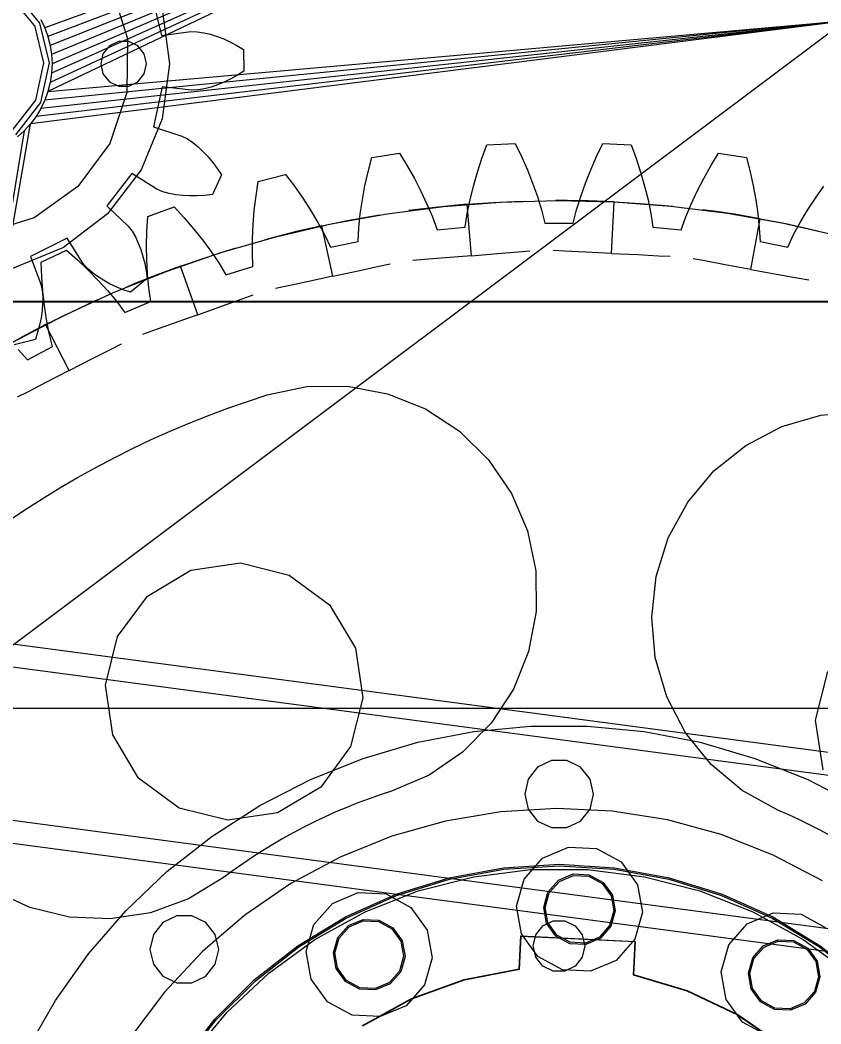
# Model space of a CAD drawing. Header units: millimetres. Extents: x -1970 to 59977, y -65068 to 6837.
# Drawn here: x 25940 to 26219.6, y 1829.8 to 2180.3 of the extents above; entities that cross this region are included whole.
import ezdxf

# ---------------------------------------------------------------- set-up
doc = ezdxf.new("R2010")
doc.units = ezdxf.units.MM
doc.layers.add('COTAS_P', color=1, linetype='Continuous', lineweight=0)
doc.layers.add('lateral_briquetadora', color=7, linetype='Continuous', lineweight=0)
doc.dimstyles.new('R19_100', dxfattribs={"dimtxt": 250, "dimasz": 150, "dimexe": 150, "dimexo": 80, "dimgap": 100, "dimtad": 1, "dimtih": 1, "dimtoh": 1, "dimdsep": 46, "dimcen": 0.09, "dimadec": 0, "dimazin": 0, "dimtfac": 1, "dimtdec": 4, "dimtofl": 0, "dimtmove": 0, "dimatfit": 3, "dimfxl": 1, "dimtolj": 1, "dimtzin": 0, "dimarcsym": 0})

# ---------------------------------------------------------------- blocks, each defined once
blk = doc.blocks.new('*D6')
at = {"layer": 'COTAS_P', "color": 0, "lineweight": -2, "transparency": 16777216}
for p, q in [((25128.19, 1262), (25128.19, 2232)), ((27628.19, 1262), (27628.19, 2232)), ((25278.19, 2082), (27478.19, 2082))]:
    blk.add_line(p, q, dxfattribs=at)
at = {"layer": 'COTAS_P', "color": 0, "transparency": 16777216}
for points in [[(25278.19, 2107), (25278.19, 2057), (25128.19, 2082)], [(27478.19, 2107), (27478.19, 2057), (27628.19, 2082)]]:
    blk.add_solid(points, dxfattribs=at)
at = {"layer": 'Defpoints', "color": 0, "transparency": 16777216}
for p in [(27628.19, 2082), (25128.19, 1182), (27628.19, 1182)]:
    blk.add_point(p, dxfattribs=at)

msp = doc.modelspace()

# ---------------------------------------------------------------- linework, layer by layer
at = {"layer": 'lateral_briquetadora'}
for p, q in [((26148.187, 2250), (25948.675, 2177.579)), ((26148.187, 2250), (25949.766, 2155.371)), ((26148.187, 2250), (25949.766, 2174.53)), ((26148.187, 2250), (25950.552, 2158.512)), ((26148.187, 2250), (25950.552, 2171.388)), ((26148.187, 2250), (25951.028, 2161.716)), ((26148.187, 2250), (25951.028, 2168.185)), ((26148.187, 2250), (25951.187, 2164.95)), ((25971.907, 2191.674), (25977.535, 2173.765)), ((25945.047, 2178.312), (25936.589, 2188.643)), ((25937.816, 2190.222), (25946.837, 2179.203)), ((25986.024, 2188.702), (25989.382, 2174.811)), ((25989.665, 2184.103), (25992.187, 2164.95)), ((26228.187, 2180), (25908.187, 1940)), ((26228.187, 2180), (25943.696, 2144.015)), ((26228.187, 2180), (25945.625, 2146.616)), ((25947.29, 2180.506), (25948.675, 2177.579)), ((26228.187, 2180), (25947.29, 2149.394)), ((26228.187, 2180), (25948.675, 2152.322)), ((25949.766, 2155.371), (26228.187, 2180)), ((25945.047, 2178.312), (25948.184, 2165.335)), ((25946.837, 2179.203), (25950.184, 2165.36)), ((25948.675, 2177.579), (25949.766, 2174.53)), ((25949.766, 2174.53), (25950.552, 2171.388)), ((25977.535, 2173.765), (25977.355, 2154.994)), ((25989.382, 2174.811), (25999.632, 2176.231)), ((25999.632, 2176.231), (26001.88, 2176.19)), ((26001.88, 2176.19), (26004.166, 2175.847)), ((26004.166, 2175.847), (26006.472, 2175.293)), ((26006.472, 2175.293), (26008.79, 2174.557)), ((26008.79, 2174.557), (26011.113, 2173.656)), ((26011.113, 2173.656), (26013.436, 2172.598)), ((25950.552, 2171.388), (25951.028, 2168.185)), ((25971.199, 2171.205), (25968.979, 2168.421)), ((25974.406, 2172.75), (25971.199, 2171.205)), ((25977.967, 2172.75), (25974.406, 2172.75)), ((25981.174, 2171.205), (25977.967, 2172.75)), ((25983.394, 2168.421), (25981.174, 2171.205)), ((26013.436, 2172.598), (26015.752, 2171.39)), ((26015.752, 2171.39), (26018.057, 2170.038)), ((26018.057, 2170.038), (26018.155, 2162.423)), ((25951.028, 2168.185), (25951.187, 2164.95)), ((25968.979, 2168.421), (25968.187, 2164.95)), ((25984.187, 2164.95), (25983.394, 2168.421)), ((25948.184, 2165.335), (25945.38, 2152.281)), ((25950.184, 2165.36), (25947.193, 2151.437)), ((25951.187, 2164.95), (25951.028, 2161.716)), ((25968.187, 2164.95), (25968.979, 2161.479)), ((25983.394, 2161.479), (25984.187, 2164.95)), ((25992.187, 2164.95), (25989.665, 2145.798)), ((26018.155, 2162.423), (26015.885, 2161.012)), ((25951.028, 2161.716), (25950.552, 2158.512)), ((25968.979, 2161.479), (25971.199, 2158.696)), ((25981.174, 2158.696), (25983.394, 2161.479)), ((26013.601, 2159.746), (26011.306, 2158.629)), ((26015.885, 2161.012), (26013.601, 2159.746)), ((25950.552, 2158.512), (25949.766, 2155.371)), ((25971.199, 2158.696), (25974.406, 2157.151)), ((25974.406, 2157.151), (25977.967, 2157.151)), ((25977.967, 2157.151), (25981.174, 2158.696)), ((25989.611, 2156.917), (25986.61, 2142.944)), ((25999.894, 2155.76), (25989.611, 2156.917)), ((26002.141, 2155.859), (25999.894, 2155.76)), ((26004.417, 2156.26), (26002.141, 2155.859)), ((26006.708, 2156.873), (26004.417, 2156.26)), ((26009.007, 2157.668), (26006.708, 2156.873)), ((26011.306, 2158.629), (26009.007, 2157.668)), ((25945.38, 2152.281), (25937.19, 2141.737)), ((25948.675, 2152.322), (25947.29, 2149.394)), ((25949.766, 2155.371), (25948.675, 2152.322)), ((25977.355, 2154.994), (25971.382, 2137.197)), ((25947.193, 2151.437), (25938.457, 2140.189)), ((25947.29, 2149.394), (25945.625, 2146.616)), ((25945.625, 2146.616), (25943.696, 2144.015)), ((25989.665, 2145.798), (25982.272, 2127.95)), ((25908.187, 1940), (25943.696, 2144.015)), ((25941.521, 2141.616), (25908.187, 1940)), ((25941.521, 2141.616), (25939.122, 2139.441)), ((25943.696, 2144.015), (25941.521, 2141.616)), ((25986.61, 2142.944), (25996.461, 2139.776)), ((25996.461, 2139.776), (25998.469, 2138.763)), ((25998.469, 2138.763), (26000.379, 2137.463)), ((25971.382, 2137.197), (25960.203, 2122.117)), ((26000.379, 2137.463), (26002.217, 2135.963)), ((26002.217, 2135.963), (26003.986, 2134.295)), ((26101.278, 2131.924), (26103.023, 2136.732)), ((26103.023, 2136.732), (26112.872, 2137.216)), ((26112.872, 2137.216), (26115.08, 2132.602)), ((26141.293, 2132.602), (26143.501, 2137.216)), ((26143.501, 2137.216), (26153.35, 2136.732)), ((26153.35, 2136.732), (26155.095, 2131.924)), ((26003.986, 2134.295), (26005.688, 2132.474)), ((26005.688, 2132.474), (26007.321, 2130.513)), ((26061.522, 2127.327), (26062.787, 2132.283)), ((26062.787, 2132.283), (26072.542, 2133.73)), ((26072.542, 2133.73), (26075.191, 2129.354)), ((26099.707, 2127.118), (26101.278, 2131.924)), ((26115.08, 2132.602), (26117.115, 2127.973)), ((26139.259, 2127.973), (26141.293, 2132.602)), ((26155.095, 2131.924), (26156.666, 2127.118)), ((26181.182, 2129.354), (26183.831, 2133.73)), ((26183.831, 2133.73), (26193.586, 2132.283)), ((26193.586, 2132.283), (26194.851, 2127.327)), ((25982.272, 2127.95), (25970.512, 2112.624)), ((26007.321, 2130.513), (26008.884, 2128.421)), ((26008.884, 2128.421), (26010.374, 2126.202)), ((26075.191, 2129.354), (26077.67, 2124.947)), ((26117.115, 2127.973), (26118.966, 2123.331)), ((26137.407, 2123.331), (26139.259, 2127.973)), ((26178.704, 2124.947), (26181.182, 2129.354)), ((25979.052, 2126.722), (25970.286, 2115.436)), ((25987.815, 2121.219), (25979.052, 2126.722)), ((26010.374, 2126.202), (26007.158, 2119.299)), ((26022.408, 2118.855), (26023.181, 2123.911)), ((26023.181, 2123.911), (26032.747, 2126.307)), ((26032.747, 2126.307), (26035.813, 2122.213)), ((26060.43, 2122.39), (26061.522, 2127.327)), ((26077.67, 2124.947), (26079.967, 2120.509)), ((26098.319, 2122.316), (26099.707, 2127.118)), ((26156.666, 2127.118), (26158.054, 2122.316)), ((26176.406, 2120.509), (26178.704, 2124.947)), ((26194.851, 2127.327), (26195.943, 2122.39)), ((25960.203, 2122.117), (25944.91, 2111.23)), ((25989.882, 2120.333), (25987.815, 2121.219)), ((26035.813, 2122.213), (26038.711, 2118.07)), ((26059.519, 2117.476), (26060.43, 2122.39)), ((26079.967, 2120.509), (26082.071, 2116.04)), ((26097.127, 2117.523), (26098.319, 2122.316)), ((26118.966, 2123.331), (26120.622, 2118.677)), ((26135.751, 2118.677), (26137.407, 2123.331)), ((26158.054, 2122.316), (26159.246, 2117.523)), ((26174.302, 2116.04), (26176.406, 2120.509)), ((26195.943, 2122.39), (26196.854, 2117.476)), ((26217.662, 2118.07), (26220.56, 2122.213)), ((25992.107, 2119.707), (25989.882, 2120.333)), ((25994.437, 2119.265), (25992.107, 2119.707)), ((25996.853, 2118.984), (25994.437, 2119.265)), ((25999.341, 2118.852), (25996.853, 2118.984)), ((26001.893, 2118.863), (25999.341, 2118.852)), ((26004.501, 2119.012), (26001.893, 2118.863)), ((26007.158, 2119.299), (26004.501, 2119.012)), ((26021.805, 2113.835), (26022.408, 2118.855)), ((26038.711, 2118.07), (26041.433, 2113.878)), ((26058.803, 2112.589), (26059.519, 2117.476)), ((26096.15, 2112.741), (26097.127, 2117.523)), ((26105.222, 2116.577), (26112.523, 2116.937)), ((26107.699, 2116.715), (26127.565, 2117.25)), ((26112.523, 2116.937), (26116.58, 2117.078)), ((26120.622, 2118.677), (26122.064, 2114.014)), ((26131.018, 2117.24), (26126.958, 2117.248)), ((26127.565, 2117.25), (26147.433, 2116.778)), ((26138.327, 2117.119), (26131.018, 2117.24)), ((26134.309, 2114.014), (26135.751, 2118.677)), ((26147.433, 2116.778), (26138.327, 2117.119)), ((26159.246, 2117.523), (26160.223, 2112.741)), ((26196.854, 2117.476), (26197.57, 2112.589)), ((26214.94, 2113.878), (26217.662, 2118.07)), ((25970.286, 2115.436), (25977.787, 2108.307)), ((25984.587, 2111.698), (25993.872, 2115.02)), ((25993.872, 2115.02), (25997.324, 2111.246)), ((26021.381, 2108.855), (26021.805, 2113.835)), ((26041.433, 2113.878), (26043.965, 2109.637)), ((26068.175, 2112.632), (26087.885, 2115.174)), ((26079.796, 2114.254), (26075.77, 2113.732)), ((26087.058, 2115.088), (26079.796, 2114.254)), ((26082.071, 2116.04), (26083.963, 2111.541)), ((26096.131, 2115.938), (26087.058, 2115.088)), ((26087.885, 2115.174), (26107.699, 2116.715)), ((26096.131, 2115.938), (26105.222, 2116.577)), ((26097.602, 2097.998), (26096.131, 2115.938)), ((26122.064, 2114.014), (26123.262, 2109.343)), ((26133.111, 2109.343), (26134.309, 2114.014)), ((26146.55, 2098.799), (26147.433, 2116.778)), ((26147.433, 2116.778), (26156.53, 2116.225)), ((26147.433, 2116.778), (26167.252, 2115.3)), ((26156.53, 2116.225), (26163.815, 2115.629)), ((26163.815, 2115.629), (26167.856, 2115.239)), ((26167.252, 2115.3), (26186.97, 2112.82)), ((26172.41, 2111.541), (26174.302, 2116.04)), ((26182.191, 2113.515), (26178.168, 2114.053)), ((26189.422, 2112.441), (26182.191, 2113.515)), ((26212.408, 2109.637), (26214.94, 2113.878)), ((25944.91, 2111.23), (25927.002, 2105.601)), ((25970.512, 2112.624), (25955.187, 2100.864)), ((25984.313, 2106.591), (25984.587, 2111.698)), ((25997.324, 2111.246), (26000.614, 2107.407)), ((26045.378, 2108.409), (26054.307, 2110.23)), ((26048.619, 2109.095), (26068.175, 2112.632)), ((26054.307, 2110.23), (26061.499, 2111.54)), ((26058.299, 2107.734), (26058.803, 2112.589)), ((26061.499, 2111.54), (26065.503, 2112.209)), ((26083.963, 2111.541), (26085.613, 2107.01)), ((26095.415, 2107.975), (26096.15, 2112.741)), ((26160.223, 2112.741), (26160.958, 2107.975)), ((26170.76, 2107.01), (26172.41, 2111.541)), ((26186.97, 2112.82), (26206.537, 2109.345)), ((26198.406, 2110.914), (26189.422, 2112.441)), ((26195.184, 2093.204), (26198.406, 2110.914)), ((26197.57, 2112.589), (26198.074, 2107.734)), ((26198.406, 2110.914), (26207.352, 2109.178)), ((25977.787, 2108.307), (25979.156, 2106.523)), ((25979.156, 2106.523), (25980.313, 2104.523)), ((25984.205, 2101.535), (25984.313, 2106.591)), ((26000.614, 2107.407), (26003.734, 2103.502)), ((26021.147, 2103.922), (26021.381, 2108.855)), ((26029.267, 2104.572), (26048.619, 2109.095)), ((26036.493, 2106.382), (26029.402, 2104.607)), ((26045.378, 2108.409), (26036.493, 2106.382)), ((26043.965, 2109.637), (26046.288, 2105.345)), ((26049.178, 2090.815), (26045.378, 2108.409)), ((26058.035, 2102.919), (26058.299, 2107.734)), ((26085.613, 2107.01), (26095.415, 2107.975)), ((26123.262, 2109.343), (26133.111, 2109.343)), ((26160.958, 2107.975), (26170.76, 2107.01)), ((26198.074, 2107.734), (26198.338, 2102.919)), ((26206.537, 2109.345), (26225.904, 2104.883)), ((26207.352, 2109.178), (26214.498, 2107.636)), ((26210.085, 2105.345), (26212.408, 2109.637)), ((26214.498, 2107.636), (26218.453, 2106.722)), ((25956.438, 2104.099), (25943.643, 2097.734)), ((25961.945, 2095.339), (25956.438, 2104.099)), ((25980.313, 2104.523), (25981.318, 2102.374)), ((26003.734, 2103.502), (26006.669, 2099.53)), ((26010.169, 2099.075), (26029.267, 2104.572)), ((26021.121, 2099.041), (26021.147, 2103.922)), ((26029.402, 2104.607), (26025.479, 2103.565)), ((26046.288, 2105.345), (26048.375, 2100.998)), ((26048.375, 2100.998), (26058.035, 2102.919)), ((26198.338, 2102.919), (26207.998, 2100.998)), ((26207.998, 2100.998), (26210.085, 2105.345)), ((25955.187, 2100.864), (25937.339, 2093.472)), ((25947.375, 2095.761), (25956.29, 2099.977)), ((25956.29, 2099.977), (25960.095, 2096.559)), ((25981.318, 2102.374), (25982.188, 2100.104)), ((25982.188, 2100.104), (25982.932, 2097.725)), ((25984.27, 2096.538), (25984.205, 2101.535)), ((26004.657, 2097.291), (26011.616, 2099.528)), ((26006.669, 2099.53), (26009.402, 2095.486)), ((26011.616, 2099.528), (26015.498, 2100.715)), ((26106.684, 2098.743), (26113.966, 2099.34)), ((26113.966, 2099.34), (26118.007, 2099.671)), ((26130.151, 2099.605), (26126.101, 2099.804)), ((26137.45, 2099.246), (26130.151, 2099.605)), ((25943.643, 2097.734), (25947.308, 2088.057)), ((25960.095, 2096.559), (25963.746, 2093.061)), ((25982.932, 2097.725), (25983.553, 2095.25)), ((25984.521, 2091.605), (25984.27, 2096.538)), ((25991.374, 2092.617), (26010.169, 2099.075)), ((25996.042, 2094.321), (26004.657, 2097.291)), ((26021.33, 2094.223), (26021.121, 2099.041)), ((26081.239, 2096.656), (26077.197, 2096.325)), ((26088.521, 2097.254), (26081.239, 2096.656)), ((26097.602, 2097.998), (26088.521, 2097.254)), ((26097.602, 2097.998), (26106.684, 2098.743)), ((26146.55, 2098.799), (26137.45, 2099.246)), ((26146.55, 2098.799), (26155.651, 2098.352)), ((26155.651, 2098.352), (26162.949, 2097.994)), ((26162.949, 2097.994), (26166.999, 2097.795)), ((26179.03, 2096.144), (26175.041, 2096.869)), ((26186.219, 2094.835), (26179.03, 2096.144)), ((25947.603, 2090.651), (25947.375, 2095.761)), ((25963.424, 2093.644), (25961.945, 2095.339)), ((25965.156, 2092.114), (25963.424, 2093.644)), ((25963.746, 2093.061), (25967.234, 2089.481)), ((25972.93, 2085.216), (25991.374, 2092.617)), ((25983.553, 2095.25), (25984.053, 2092.686)), ((25984.053, 2092.686), (25984.433, 2090.041)), ((25996.042, 2094.321), (25987.497, 2091.151)), ((26002.106, 2077.373), (25996.042, 2094.321)), ((26009.402, 2095.486), (26011.905, 2091.364)), ((26011.905, 2091.364), (26021.33, 2094.223)), ((26049.178, 2090.815), (26058.084, 2092.739)), ((26058.084, 2092.739), (26065.226, 2094.281)), ((26065.226, 2094.281), (26069.19, 2095.137)), ((26195.184, 2093.204), (26186.219, 2094.835)), ((26195.184, 2093.204), (26204.148, 2091.573)), ((25947.991, 2085.61), (25947.603, 2090.651)), ((25967.064, 2090.705), (25965.156, 2092.114)), ((25969.118, 2089.404), (25967.064, 2090.705)), ((25967.234, 2089.481), (25970.544, 2085.816)), ((25971.303, 2088.205), (25969.118, 2089.404)), ((25984.433, 2090.041), (25978.54, 2085.216)), ((25987.497, 2091.151), (25980.699, 2088.466)), ((25984.974, 2086.745), (25984.521, 2091.605)), ((26040.272, 2088.892), (26033.13, 2087.349)), ((26049.178, 2090.815), (26040.272, 2088.892)), ((26204.148, 2091.573), (26211.337, 2090.265)), ((26211.337, 2090.265), (26215.326, 2089.539)), ((25947.308, 2088.057), (25947.768, 2085.856)), ((25947.768, 2085.856), (25947.942, 2083.551)), ((25948.546, 2080.643), (25947.991, 2085.61)), ((25970.544, 2085.816), (25973.66, 2082.059)), ((25973.607, 2087.108), (25971.303, 2088.205)), ((25976.022, 2086.111), (25973.607, 2087.108)), ((25978.54, 2085.216), (25976.022, 2086.111)), ((25980.699, 2088.466), (25976.945, 2086.92)), ((25985.654, 2081.972), (25984.974, 2086.745)), ((26033.13, 2087.349), (26029.166, 2086.493)), ((25947.942, 2083.551), (25947.915, 2081.18)), ((25954.885, 2076.89), (25972.93, 2085.216)), ((25963.728, 2081.109), (25967.422, 2082.791)), ((25973.66, 2082.059), (25976.555, 2078.203)), ((25976.555, 2078.203), (25985.654, 2081.972)), ((26010.684, 2080.442), (26017.564, 2082.904)), ((26017.564, 2082.904), (26021.382, 2084.27)), ((25947.714, 2078.756), (25947.352, 2076.291)), ((25947.915, 2081.18), (25947.714, 2078.756)), ((25949.28, 2075.758), (25948.546, 2080.643)), ((25957.12, 2077.982), (25963.728, 2081.109)), ((26002.106, 2077.373), (26010.684, 2080.442)), ((25937.284, 2067.661), (25954.885, 2076.89)), ((25947.352, 2076.291), (25946.837, 2073.791)), ((25948.966, 2073.913), (25957.12, 2077.982)), ((25950.206, 2070.966), (25949.28, 2075.758)), ((26002.106, 2077.373), (25993.527, 2074.303)), ((25948.966, 2073.913), (25940.909, 2069.655)), ((25946.837, 2073.791), (25946.176, 2071.264)), ((25957.19, 2057.901), (25948.966, 2073.913)), ((25986.647, 2071.842), (25982.829, 2070.476)), ((25993.527, 2074.303), (25986.647, 2071.842)), ((25940.909, 2069.655), (25934.519, 2066.105)), ((25945.37, 2068.716), (25937.968, 2066.926)), ((25946.176, 2071.264), (25945.37, 2068.716)), ((25951.351, 2066.282), (25950.206, 2070.966)), ((25939.407, 2065.194), (25942.665, 2061.639)), ((25942.665, 2061.639), (25951.351, 2066.282)), ((25965.295, 2062.064), (25971.795, 2065.403)), ((25971.795, 2065.403), (25975.402, 2067.256)), ((25957.19, 2057.901), (25965.295, 2062.064)), ((25957.19, 2057.901), (25949.085, 2053.738)), ((25942.586, 2050.4), (25938.979, 2048.547)), ((25949.085, 2053.738), (25942.586, 2050.4)), ((26026.245, 2049.358), (26040.156, 2052.27)), ((26040.156, 2052.27), (26054.368, 2052.412)), ((26054.368, 2052.412), (26068.335, 2049.778)), ((26012.556, 2044.734), (26019.376, 2047.118)), ((26019.376, 2047.118), (26026.245, 2049.358)), ((26068.335, 2049.778), (26081.519, 2044.471)), ((26005.789, 2042.205), (26012.556, 2044.734)), ((26081.519, 2044.471), (26093.414, 2036.693)), ((26219.584, 2042.348), (26233.741, 2043.6)), ((25999.076, 2039.532), (26005.789, 2042.205)), ((26205.943, 2038.358), (26219.584, 2042.348)), ((27123.191, 1804.947), (25376.879, 2036.782)), ((25985.829, 2033.763), (25992.422, 2036.718)), ((25992.422, 2036.718), (25999.076, 2039.532)), ((26093.414, 2036.693), (26103.564, 2026.744)), ((26193.343, 2031.784), (26205.943, 2038.358)), ((25979.301, 2030.668), (25985.829, 2033.763)), ((25972.839, 2027.435), (25979.301, 2030.668)), ((26182.267, 2022.878), (26193.343, 2031.784)), ((27122.138, 1797.017), (25375.827, 2028.852)), ((25966.448, 2024.066), (25972.839, 2027.435)), ((26103.564, 2026.744), (26111.578, 2015.006)), ((25960.13, 2020.562), (25966.448, 2024.066)), ((26173.141, 2011.982), (26182.267, 2022.878)), ((25953.888, 2016.924), (25960.13, 2020.562)), ((25947.724, 2013.155), (25953.888, 2016.924)), ((25941.642, 2009.255), (25947.724, 2013.155)), ((26111.578, 2015.006), (26117.147, 2001.931)), ((26166.317, 1999.515), (26173.141, 2011.982)), ((25935.644, 2005.227), (25941.642, 2009.255)), ((26117.147, 2001.931), (26120.059, 1988.02)), ((26162.055, 1985.957), (26166.317, 1999.515)), ((25999.6, 1988.192), (26016.968, 1990.768)), ((26016.968, 1990.768), (26034, 1986.502)), ((25984.54, 1979.165), (25999.6, 1988.192)), ((26120.059, 1988.02), (26120.201, 1973.808)), ((26034, 1986.502), (26048.103, 1976.043)), ((26160.521, 1971.827), (26162.055, 1985.957)), ((25974.081, 1965.062), (25984.54, 1979.165)), ((27115.163, 1744.478), (25368.852, 1976.313)), ((26048.103, 1976.043), (26057.13, 1960.982)), ((26120.201, 1973.808), (26117.568, 1959.842)), ((26161.773, 1957.67), (26160.521, 1971.827)), ((27114.11, 1736.548), (25367.799, 1968.382)), ((25969.814, 1948.03), (25974.081, 1965.062)), ((26057.13, 1960.982), (26059.706, 1943.614)), ((26117.568, 1959.842), (26112.26, 1946.657)), ((26165.762, 1944.029), (26161.773, 1957.67)), ((26217.765, 1935.849), (26222.032, 1952.881)), ((25972.391, 1930.662), (25969.814, 1948.03)), ((26112.26, 1946.657), (26104.483, 1934.762)), ((26059.706, 1943.614), (26055.44, 1926.582)), ((26172.337, 1931.428), (26165.762, 1944.029)), ((25908.187, 1940), (26348.187, 1940)), ((26104.483, 1934.762), (26094.534, 1924.612)), ((26220.342, 1918.481), (26217.765, 1935.849)), ((26078.913, 1928.109), (26098.443, 1931.873)), ((26098.443, 1931.873), (26118.242, 1933.763)), ((26118.242, 1933.763), (26138.131, 1933.763)), ((26138.131, 1933.763), (26157.93, 1931.873)), ((26157.93, 1931.873), (26177.46, 1928.109)), ((26181.243, 1920.352), (26172.337, 1931.428)), ((25981.417, 1915.602), (25972.391, 1930.662)), ((26059.829, 1922.505), (26078.913, 1928.109)), ((26177.46, 1928.109), (26196.544, 1922.505)), ((26055.44, 1926.582), (26044.98, 1912.48)), ((26094.534, 1924.612), (26082.796, 1916.598)), ((26041.365, 1915.113), (26059.829, 1922.505)), ((26125.516, 1921.699), (26120.705, 1919.382)), ((26130.857, 1921.699), (26125.516, 1921.699)), ((26135.668, 1919.382), (26130.857, 1921.699)), ((26196.544, 1922.505), (26215.008, 1915.113)), ((26120.705, 1919.382), (26117.375, 1915.207)), ((26138.998, 1915.207), (26135.668, 1919.382)), ((26192.139, 1911.227), (26181.243, 1920.352)), ((25995.52, 1905.143), (25981.417, 1915.602)), ((26023.687, 1905.999), (26041.365, 1915.113)), ((26082.796, 1916.598), (26069.72, 1911.029)), ((26117.375, 1915.207), (26116.187, 1910)), ((26140.187, 1910), (26138.998, 1915.207)), ((26215.008, 1915.113), (26232.687, 1905.999)), ((26044.98, 1912.48), (26029.92, 1903.453)), ((26069.72, 1911.029), (26065.781, 1909.744)), ((26204.605, 1904.402), (26192.139, 1911.227)), ((26057.988, 1906.926), (26054.138, 1905.393)), ((26061.869, 1908.377), (26057.988, 1906.926)), ((26065.781, 1909.744), (26061.869, 1908.377)), ((26116.187, 1910), (26117.375, 1904.793)), ((26138.998, 1904.793), (26140.187, 1910)), ((26012.552, 1900.877), (25995.52, 1905.143)), ((26006.955, 1895.246), (26023.687, 1905.999)), ((26029.92, 1903.453), (26012.552, 1900.877)), ((26050.322, 1903.779), (26046.54, 1902.084)), ((26054.138, 1905.393), (26050.322, 1903.779)), ((26107.817, 1903.844), (26088.6, 1900.593)), ((26127.273, 1904.998), (26107.817, 1903.844)), ((26117.375, 1904.793), (26120.705, 1900.618)), ((26146.739, 1904.041), (26127.273, 1904.998)), ((26135.668, 1900.618), (26138.998, 1904.793)), ((26165.988, 1900.986), (26146.739, 1904.041)), ((26208.4, 1902.738), (26204.605, 1904.402)), ((26042.796, 1900.31), (26039.09, 1898.456)), ((26046.54, 1902.084), (26042.796, 1900.31)), ((26088.6, 1900.593), (26069.847, 1895.284)), ((26120.705, 1900.618), (26125.516, 1898.301)), ((26130.857, 1898.301), (26135.668, 1900.618)), ((26184.794, 1895.867), (26165.988, 1900.986)), ((26212.159, 1900.993), (26208.4, 1902.738)), ((26215.879, 1899.169), (26212.159, 1900.993)), ((26035.425, 1896.523), (26031.801, 1894.514)), ((26039.09, 1898.456), (26035.425, 1896.523)), ((26125.516, 1898.301), (26130.857, 1898.301)), ((26219.56, 1897.267), (26215.879, 1899.169)), ((26223.2, 1895.286), (26219.56, 1897.267)), ((25991.321, 1882.952), (26006.955, 1895.246)), ((26031.801, 1894.514), (26028.221, 1892.427)), ((26069.847, 1895.284), (26051.778, 1887.978)), ((26202.936, 1888.745), (26184.794, 1895.867)), ((26024.686, 1890.265), (26021.198, 1888.029)), ((26028.221, 1892.427), (26024.686, 1890.265)), ((26122.445, 1887.678), (26131.464, 1891.488)), ((26131.464, 1891.488), (26141.243, 1891.008)), ((26141.243, 1891.008), (26149.846, 1886.332)), ((26017.758, 1885.719), (26014.368, 1883.336)), ((26021.198, 1888.029), (26017.758, 1885.719)), ((26051.778, 1887.978), (26034.605, 1878.761)), ((26115.972, 1880.332), (26122.445, 1887.678)), ((26149.846, 1886.332), (26155.567, 1878.387)), ((26220.202, 1879.704), (26202.936, 1888.745)), ((25976.926, 1869.227), (25991.321, 1882.952)), ((26014.368, 1883.336), (26011.029, 1880.882)), ((26089.776, 1880.836), (26108.84, 1884.33)), ((26089.896, 1880.351), (26108.901, 1883.833)), ((26098.393, 1881.184), (26118.203, 1883.686)), ((26108.84, 1884.33), (26128.187, 1885.5)), ((26108.901, 1883.833), (26128.187, 1885)), ((26118.203, 1883.686), (26138.17, 1883.686)), ((26127.997, 1879.969), (26133.121, 1882.134)), ((26128.187, 1885.5), (26147.533, 1884.33)), ((26128.187, 1885), (26147.472, 1883.833)), ((26133.121, 1882.134), (26138.678, 1881.861)), ((26138.17, 1883.686), (26157.98, 1881.184)), ((26147.472, 1883.833), (26166.477, 1880.351)), ((26147.533, 1884.33), (26166.597, 1880.836)), ((26011.029, 1880.882), (25998.885, 1873.497)), ((26034.605, 1878.761), (26018.529, 1867.742)), ((26071.272, 1875.07), (26089.776, 1880.836)), ((26071.45, 1874.603), (26089.896, 1880.351)), ((26079.053, 1876.218), (26098.393, 1881.184)), ((26113.328, 1870.905), (26115.972, 1880.332)), ((26124.319, 1875.795), (26127.997, 1879.969)), ((26124.758, 1875.556), (26128.289, 1879.563)), ((26128.289, 1879.563), (26133.208, 1881.641)), ((26133.208, 1881.641), (26138.542, 1881.379)), ((26138.542, 1881.379), (26143.235, 1878.829)), ((26138.678, 1881.861), (26143.565, 1879.204)), ((26143.235, 1878.829), (26146.355, 1874.495)), ((26143.565, 1879.204), (26146.816, 1874.69)), ((26157.98, 1881.184), (26177.32, 1876.218)), ((26166.477, 1880.351), (26184.923, 1874.603)), ((26166.597, 1880.836), (26185.101, 1875.07)), ((25943.482, 1870.421), (25930.595, 1876.416)), ((26049.079, 1871.832), (26058.098, 1875.643)), ((26053.599, 1867.116), (26071.272, 1875.07)), ((26058.098, 1875.643), (26067.878, 1875.162)), ((26060.488, 1868.868), (26079.053, 1876.218)), ((26067.878, 1875.162), (26076.48, 1870.486)), ((26122.816, 1870.439), (26124.319, 1875.795)), ((26123.316, 1870.414), (26124.758, 1875.556)), ((26155.567, 1878.387), (26157.275, 1868.746)), ((26177.32, 1876.218), (26195.885, 1868.868)), ((26185.101, 1875.07), (26202.775, 1867.116)), ((25998.885, 1873.497), (25985.535, 1868.624)), ((26042.606, 1864.486), (26049.079, 1871.832)), ((26053.831, 1866.673), (26071.45, 1874.603)), ((26146.355, 1874.495), (26147.287, 1869.237)), ((26146.816, 1874.69), (26147.786, 1869.212)), ((26184.923, 1874.603), (26202.542, 1866.673)), ((25957.29, 1867.056), (25943.482, 1870.421)), ((25963.901, 1854.195), (25976.926, 1869.227)), ((25985.535, 1868.624), (25971.489, 1866.449)), ((26042.99, 1859.248), (26060.488, 1868.868)), ((26076.48, 1870.486), (26082.201, 1862.541)), ((26115.036, 1861.264), (26113.328, 1870.905)), ((26123.787, 1864.961), (26122.816, 1870.439)), ((26124.247, 1865.156), (26123.316, 1870.414)), ((26147.287, 1869.237), (26145.845, 1864.095)), ((26147.786, 1869.212), (26146.284, 1863.856)), ((26157.275, 1868.746), (26154.63, 1859.319)), ((26193.905, 1864.718), (26202.924, 1868.528)), ((26195.885, 1868.868), (26213.383, 1859.248)), ((26202.924, 1868.528), (26212.703, 1868.047)), ((26212.703, 1868.047), (26221.305, 1863.372)), ((25971.489, 1866.449), (25957.29, 1867.056)), ((25989.89, 1865.197), (25986.56, 1861.021)), ((25994.702, 1867.514), (25989.89, 1865.197)), ((26000.042, 1867.514), (25994.702, 1867.514)), ((26004.854, 1865.197), (26000.042, 1867.514)), ((26018.529, 1867.742), (26003.739, 1855.049)), ((26008.183, 1861.021), (26004.854, 1865.197)), ((26037.012, 1857.089), (26053.599, 1867.116)), ((26037.296, 1856.677), (26053.831, 1866.673)), ((26054.631, 1864.123), (26059.755, 1866.288)), ((26054.923, 1863.718), (26059.843, 1865.796)), ((26059.755, 1866.288), (26065.312, 1866.015)), ((26059.843, 1865.796), (26065.177, 1865.534)), ((26065.177, 1865.534), (26069.869, 1862.983)), ((26065.312, 1866.015), (26070.199, 1863.359)), ((26122.575, 1864.036), (26126.184, 1865.774)), ((26127.038, 1860.447), (26123.787, 1864.961)), ((26127.368, 1860.822), (26124.247, 1865.156)), ((26126.184, 1865.774), (26130.189, 1865.774)), ((26130.189, 1865.774), (26133.798, 1864.036)), ((26187.432, 1857.372), (26193.905, 1864.718)), ((26202.542, 1866.673), (26219.077, 1856.677)), ((26202.775, 1867.116), (26219.361, 1857.089)), ((25986.56, 1861.021), (25985.372, 1855.815)), ((26009.372, 1855.815), (26008.183, 1861.021)), ((26039.962, 1855.059), (26042.606, 1864.486)), ((26050.953, 1859.949), (26054.631, 1864.123)), ((26051.392, 1859.711), (26054.923, 1863.718)), ((26069.869, 1862.983), (26072.99, 1858.65)), ((26070.199, 1863.359), (26073.45, 1858.844)), ((26082.201, 1862.541), (26083.909, 1852.9)), ((26120.757, 1853.319), (26115.036, 1861.264)), ((26120.078, 1860.905), (26122.575, 1864.036)), ((26133.798, 1864.036), (26136.295, 1860.905)), ((26145.845, 1864.095), (26142.314, 1860.088)), ((26146.284, 1863.856), (26142.606, 1859.682)), ((26026.836, 1847.512), (26042.99, 1859.248)), ((26049.451, 1854.593), (26050.953, 1859.949)), ((26049.95, 1854.569), (26051.392, 1859.711)), ((26072.99, 1858.65), (26073.921, 1853.391)), ((26073.45, 1858.844), (26074.42, 1853.366)), ((26114.253, 1848.969), (26114.823, 1860.569)), ((26114.348, 1848.879), (26114.918, 1860.464)), ((26114.823, 1860.569), (26154.774, 1858.606)), ((26114.918, 1860.464), (26154.67, 1858.511)), ((26119.187, 1857), (26120.078, 1860.905)), ((26131.925, 1857.79), (26127.038, 1860.447)), ((26132.06, 1858.271), (26127.368, 1860.822)), ((26137.482, 1857.517), (26131.925, 1857.79)), ((26137.394, 1858.009), (26132.06, 1858.271)), ((26136.295, 1860.905), (26137.187, 1857)), ((26142.314, 1860.088), (26137.394, 1858.009)), ((26142.606, 1859.682), (26137.482, 1857.517)), ((26154.63, 1859.319), (26148.158, 1851.973)), ((26154.67, 1858.511), (26154.1, 1846.927)), ((26154.774, 1858.606), (26154.204, 1847.007)), ((26199.456, 1857.009), (26204.581, 1859.173)), ((26199.748, 1856.603), (26204.668, 1858.681)), ((26204.581, 1859.173), (26210.137, 1858.9)), ((26204.668, 1858.681), (26210.002, 1858.419)), ((26210.002, 1858.419), (26214.694, 1855.869)), ((26210.137, 1858.9), (26215.025, 1856.244)), ((26213.383, 1859.248), (26229.537, 1847.512)), ((25952.365, 1837.994), (25963.901, 1854.195)), ((25985.372, 1855.815), (25986.56, 1850.608)), ((26003.739, 1855.049), (25990.407, 1840.831)), ((26008.183, 1850.608), (26009.372, 1855.815)), ((26021.755, 1845.136), (26037.012, 1857.089)), ((26022.087, 1844.762), (26037.296, 1856.677)), ((26041.67, 1845.418), (26039.962, 1855.059)), ((26050.421, 1849.115), (26049.451, 1854.593)), ((26050.881, 1849.31), (26049.95, 1854.569)), ((26120.078, 1853.095), (26119.187, 1857)), ((26137.187, 1857), (26136.295, 1853.095)), ((26184.787, 1847.945), (26187.432, 1857.372)), ((26195.778, 1852.835), (26199.456, 1857.009)), ((26196.218, 1852.596), (26199.748, 1856.603)), ((26214.694, 1855.869), (26217.815, 1851.535)), ((26215.025, 1856.244), (26218.276, 1851.729)), ((26219.077, 1856.677), (26234.286, 1844.762)), ((26219.361, 1857.089), (26234.618, 1845.136)), ((25986.56, 1850.608), (25989.89, 1846.433)), ((26004.854, 1846.433), (26008.183, 1850.608)), ((26073.921, 1853.391), (26072.479, 1848.249)), ((26074.42, 1853.366), (26072.918, 1848.01)), ((26083.909, 1852.9), (26081.265, 1843.473)), ((26122.575, 1849.964), (26120.078, 1853.095)), ((26129.359, 1848.643), (26120.757, 1853.319)), ((26136.295, 1853.095), (26133.798, 1849.964)), ((26148.158, 1851.973), (26139.139, 1848.163)), ((26194.276, 1847.478), (26195.778, 1852.835)), ((26194.775, 1847.454), (26196.218, 1852.596)), ((26217.815, 1851.535), (26218.746, 1846.276)), ((26218.276, 1851.729), (26219.246, 1846.252)), ((26012.281, 1833.843), (26026.836, 1847.512)), ((26053.672, 1844.601), (26050.421, 1849.115)), ((26054.002, 1844.976), (26050.881, 1849.31)), ((26072.479, 1848.249), (26068.948, 1844.242)), ((26072.918, 1848.01), (26069.24, 1843.836)), ((26095.084, 1845.278), (26114.253, 1848.969)), ((26095.183, 1845.201), (26114.348, 1848.879)), ((26126.184, 1848.226), (26122.575, 1849.964)), ((26130.189, 1848.226), (26126.184, 1848.226)), ((26139.139, 1848.163), (26129.359, 1848.643)), ((26133.798, 1849.964), (26130.189, 1848.226)), ((26154.204, 1847.007), (26172.919, 1841.454)), ((26186.495, 1838.304), (26184.787, 1847.945)), ((26195.246, 1842.001), (26194.276, 1847.478)), ((26195.707, 1842.195), (26194.775, 1847.454)), ((25989.89, 1846.433), (25994.702, 1844.116)), ((25994.702, 1844.116), (26000.042, 1844.116)), ((26000.042, 1844.116), (26004.854, 1846.433)), ((26008.051, 1831.431), (26021.755, 1845.136)), ((26008.425, 1831.1), (26022.087, 1844.762)), ((26047.391, 1837.473), (26041.67, 1845.418)), ((26058.559, 1841.944), (26053.672, 1844.601)), ((26058.694, 1842.426), (26054.002, 1844.976)), ((26068.948, 1844.242), (26064.028, 1842.164)), ((26069.24, 1843.836), (26064.116, 1841.671)), ((26076.725, 1838.641), (26095.084, 1845.278)), ((26076.827, 1838.577), (26095.183, 1845.201)), ((26154.1, 1846.927), (26172.813, 1841.388)), ((26218.746, 1846.276), (26217.304, 1841.134)), ((26219.246, 1846.252), (26217.743, 1840.895)), ((25990.407, 1840.831), (25978.692, 1825.256)), ((26064.116, 1841.671), (26058.559, 1841.944)), ((26064.028, 1842.164), (26058.694, 1842.426)), ((26081.265, 1843.473), (26074.792, 1836.127)), ((26172.813, 1841.388), (26190.431, 1832.996)), ((26172.919, 1841.454), (26190.539, 1833.05)), ((26198.497, 1837.486), (26195.246, 1842.001)), ((26198.828, 1837.861), (26195.707, 1842.195)), ((26217.304, 1841.134), (26213.773, 1837.127)), ((26217.743, 1840.895), (26214.066, 1836.721)), ((25942.42, 1820.769), (25952.365, 1837.994)), ((26055.994, 1832.797), (26047.391, 1837.473)), ((26059.627, 1829.222), (26076.725, 1838.641)), ((26059.729, 1829.169), (26076.827, 1838.577)), ((26192.217, 1830.358), (26186.495, 1838.304)), ((26203.385, 1834.83), (26198.497, 1837.486)), ((26203.52, 1835.311), (26198.828, 1837.861)), ((26213.773, 1837.127), (26208.854, 1835.049)), ((26214.066, 1836.721), (26208.941, 1834.557)), ((25999.553, 1818.458), (26012.281, 1833.843)), ((26074.792, 1836.127), (26065.773, 1832.317)), ((26190.431, 1832.996), (26206.524, 1821.958)), ((26190.539, 1833.05), (26206.631, 1822)), ((26208.941, 1834.557), (26203.385, 1834.83)), ((26208.854, 1835.049), (26203.52, 1835.311)), ((25996.098, 1816.174), (26008.051, 1831.431)), ((25996.509, 1815.89), (26008.425, 1831.1)), ((26065.773, 1832.317), (26055.994, 1832.797)), ((26200.819, 1825.683), (26192.217, 1830.358))]:
    msp.add_line(p, q, dxfattribs=at)

# ---------------------------------------------------------------- dimensions: what is measured, and where the dimension line sits
at = {"layer": 'COTAS_P'}
dim = msp.add_aligned_dim(p1=(25128.187, 1182), p2=(27628.187, 1182), distance=900, text='<> P', dimstyle='R19_100', dxfattribs=at)
dim.commit()
dim.dimension.update_dxf_attribs({"geometry": '*D6', "text_midpoint": (26378.187, 2082)})

doc.saveas('drawing.dxf')
